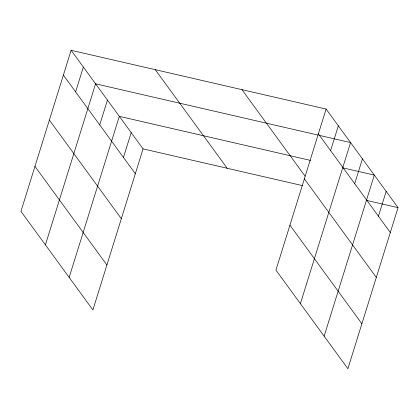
<?xml version="1.0" encoding="UTF-8"?>
<svg xmlns="http://www.w3.org/2000/svg" width="419" height="419" viewBox="0 0 419 419"><rect width="100%" height="100%" fill="white"/><g stroke="black" fill="none" stroke-linecap="round" stroke-linejoin="round"><path stroke-width="0.63" d="M71.115 50.285L20.95 211.354L92.903 309.95L143.068 148.886L71.115 50.285L326.097 109.05L398.05 207.646L347.885 368.715L275.932 270.114L326.097 109.05M75.614 91.881L83.35 67.05M45.414 244.879L95.579 83.81L318.052 135.08M99.717 124.914L107.453 100.078M69.156 277.415L119.326 116.346L310.563 160.419M123.464 157.45L131.199 132.614M330.596 150.646L338.327 125.81M300.397 303.639L350.562 142.57L319.325 135.374M354.699 183.674L362.435 158.838M324.138 336.174L374.303 175.111L343.072 167.909M378.441 216.214L386.177 191.378M143.068 148.886L302.434 185.612M366.18 200.303L398.05 207.646M318.361 133.881L390.314 232.482M241.952 89.656L305.1 176.184M304.362 178.84L376.314 277.436M289.932 225.16L361.885 323.756M155.26 69.68L227.213 168.276M63.384 75.121L135.332 173.717M49.379 120.08L121.332 218.676M34.95 166.395L106.903 264.997"/></g></svg>
